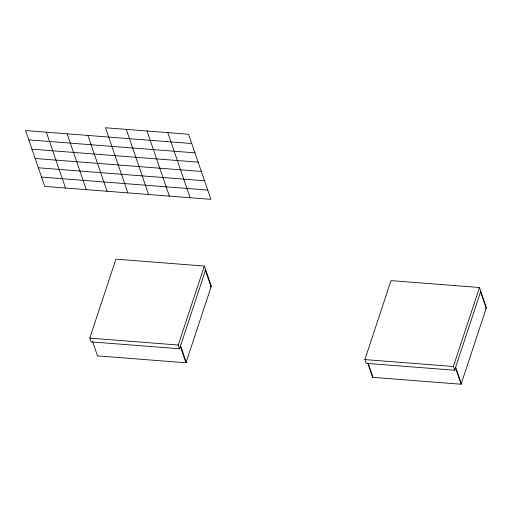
<?xml version="1.0" encoding="UTF-8"?>
<svg xmlns="http://www.w3.org/2000/svg" width="512" height="512" viewBox="0 0 512 512"><rect width="100%" height="100%" fill="white"/><g stroke="black" fill="none" stroke-linecap="round" stroke-linejoin="round"><path stroke-width="0.77" d="M205.651 269.805L179.539 348.774L91.059 341.869L89.773 338.118L115.891 259.155L204.365 266.054L211.29 286.221L185.965 362.778L97.491 355.878L92.627 341.696M179.539 348.774L178.253 345.024L204.365 266.054M480.768 291.264L454.65 370.234L366.17 363.334L364.883 359.584L391.002 280.614L479.482 287.52L486.4 307.686L461.082 384.243L372.602 377.338L367.738 363.162M372.602 377.338L372.806 376.723M454.65 370.234L453.363 366.483L479.482 287.52M191.757 143.539L25.6 130.579L44.755 186.4L210.912 199.36L188.563 134.24L105.485 127.757L127.834 192.883M28.794 139.885L194.95 152.845M31.987 149.184L198.144 162.15M35.181 158.49L201.331 171.45M38.368 167.795L204.525 180.755M41.562 177.094L207.718 190.061M204.698 270.368L205.446 270.426L211.085 286.842L210.336 286.784M485.446 308.243L486.195 308.301L480.563 291.885M89.773 338.118L178.253 345.024M364.883 359.584L453.363 366.483M455.654 367.206L461.286 383.622M455.45 367.827L461.082 384.243M368.198 363.29L372.55 375.974M167.795 132.621L190.144 197.741M147.027 130.995L169.37 196.122M126.253 129.376L148.602 194.502M180.538 345.741L186.17 362.163M180.333 346.362L185.965 362.778M87.91 135.443L107.066 191.258M67.136 133.818L86.298 189.638M46.368 132.198L65.523 188.019"/></g></svg>
